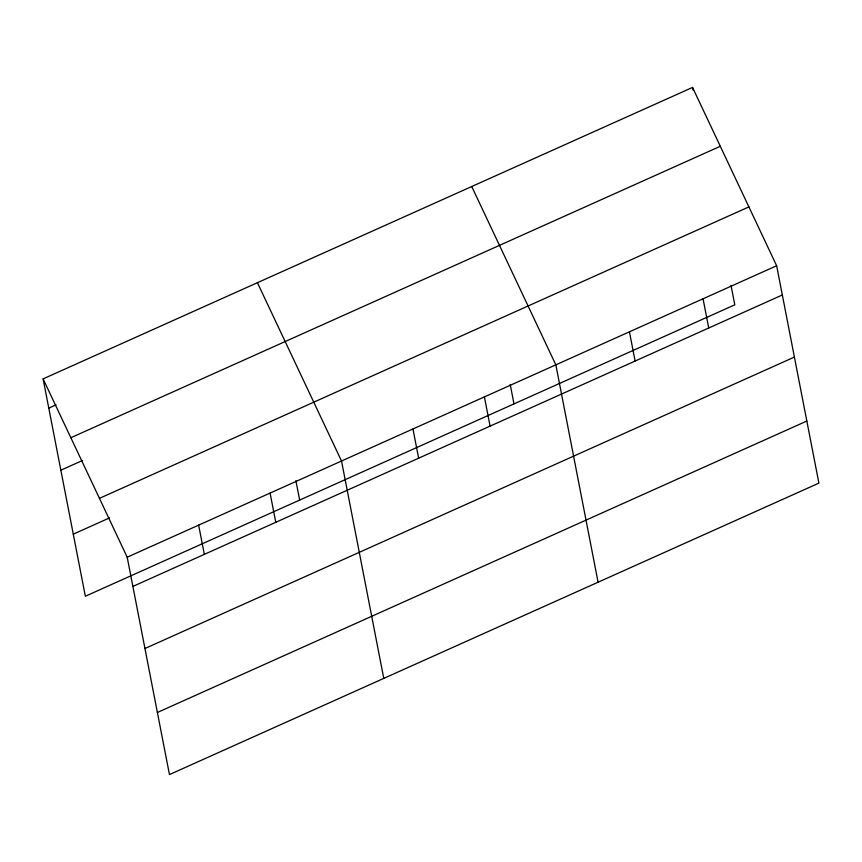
<?xml version="1.0" encoding="UTF-8"?>
<svg xmlns="http://www.w3.org/2000/svg" width="862" height="862" viewBox="0 0 862 862"><rect width="100%" height="100%" fill="white"/><g stroke="black" fill="none" stroke-linecap="round" stroke-linejoin="round"><path stroke-width="1.29" d="M43.1 378.881L692.542 87.428L776.651 265.755L818.9 483.119L169.458 774.572L127.199 557.197L43.1 378.881L85.349 596.245L734.801 304.803L731.019 285.397M48.778 408.114L56.052 404.849M70.856 437.724L720.298 146.281M60.846 470.199L82.644 460.416M99.453 498.355L748.895 206.902M73.281 534.16L109.614 517.857M127.199 557.197L776.651 265.755M132.888 586.429L782.33 294.976M144.956 648.515L794.398 357.073M157.39 712.486L806.832 421.033M471.729 186.526L555.839 364.841L598.088 582.216M257.415 282.704L341.524 461.019L383.773 678.394M692.542 87.428L693.037 89.971M703.047 298.78L708.726 328.013M629.443 331.816L635.122 361.038M510.218 384.495L513.989 403.89M484.401 396.897L490.079 426.13M412.963 428.964L418.641 458.196M295.892 480.673L299.664 500.068M270.086 493.075L275.765 522.307M198.648 525.141L204.326 554.374"/></g></svg>
